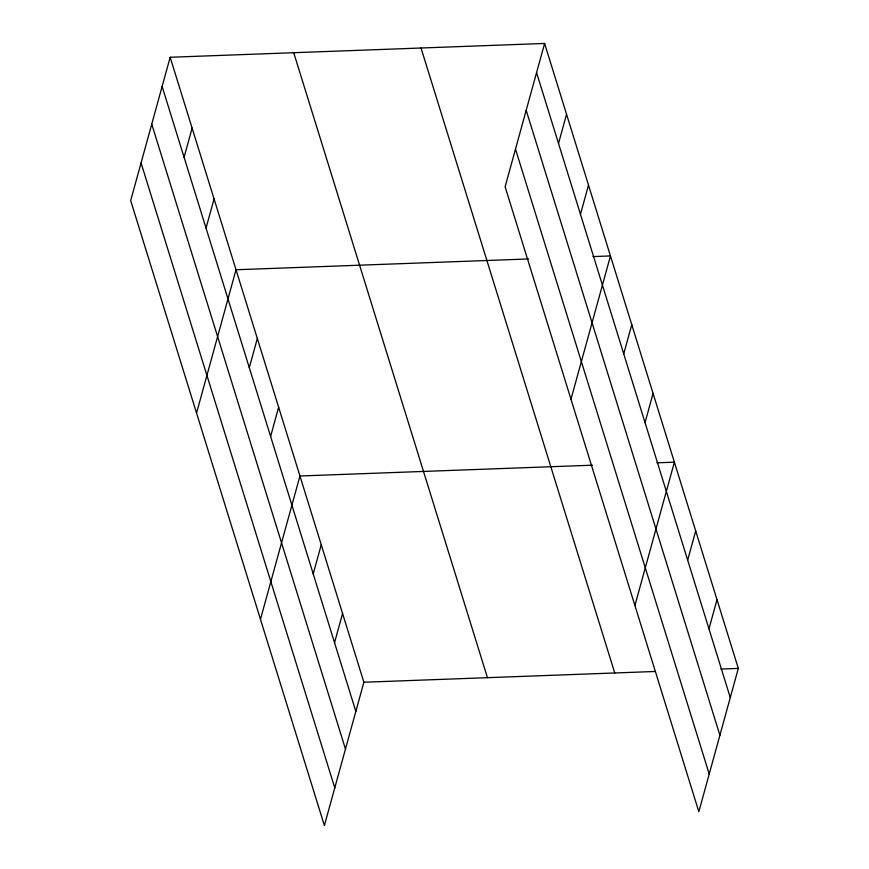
<?xml version="1.0" encoding="UTF-8"?>
<svg xmlns="http://www.w3.org/2000/svg" width="869" height="869" viewBox="0 0 869 869"><rect width="100%" height="100%" fill="white"/><g stroke="black" fill="none" stroke-linecap="round" stroke-linejoin="round"><path stroke-width="1.3" d="M170.161 57.267L130.687 200.587L324.398 825.55L363.883 682.241L170.161 57.267L544.602 43.45L738.313 668.413L698.839 811.733L505.117 186.759L544.602 43.45M184.076 157.278L192.114 128.101M206.029 228.112L214.067 198.925M196.546 413.068L236.02 269.759L528.537 258.962M249.294 367.685L257.333 338.508M270.607 436.434L278.645 407.246M260.472 619.315L299.946 475.995L592.462 465.197M313.22 573.92L321.258 544.744M334.532 642.669L342.571 613.492M558.517 143.461L566.555 114.284M580.47 214.285L588.509 185.108M570.987 399.251L610.462 255.942L593.006 256.583M623.736 353.868L631.774 324.68M645.037 422.616L653.075 393.429M634.913 605.487L674.387 462.178L656.931 462.819M687.661 560.103L695.7 530.926M708.974 628.852L717.001 599.675M363.883 682.241L655.041 671.487M720.857 669.065L738.313 668.413M536.564 72.627L730.275 697.601M526.19 110.298L719.901 735.261M515.502 149.099L709.213 774.062M421.031 48.012L614.752 672.975M293.722 52.705L487.444 677.679M162.123 86.444L355.845 711.418M151.749 124.115L345.471 749.078M141.06 162.916L334.782 787.89"/></g></svg>
